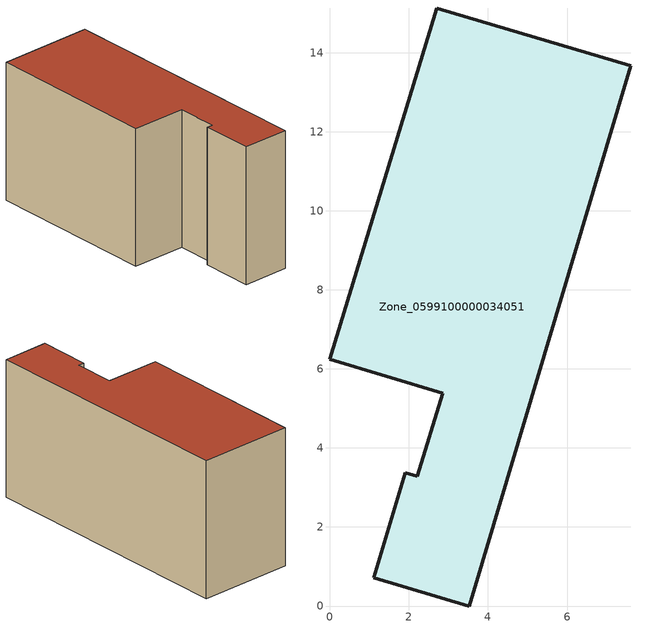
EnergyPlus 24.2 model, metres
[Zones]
Zone_0599100000034051
 floor ground (C_G): 7.61,13.67 3.53,0 1.11,0.72 1.91,3.37 2.21,3.28 2.85,5.38 0,6.24 2.71,15.13 z0
 wall outside (C_F): 3.53,0 7.61,13.67 2.71,15.13 0,6.24 2.85,5.38 2.21,3.28 1.91,3.37 1.11,0.72 3.53,0 z0:7.44
 roof outside (C_R): 1.11,0.72 3.53,0 7.61,13.67 2.71,15.13 0,6.24 2.85,5.38 2.21,3.28 1.91,3.37 z7.44
[BUILDING]
Pand.0599100000034051: North Axis=0; Terrain=City; Loads Convergence Tolerance Value=0.04; Temperature Convergence Tolerance Value=0.4; Solar Distribution=FullExterior; Maximum Number of Warmup Days=25; Minimum Number of Warmup Days=1
[Site:Location]
Rotterdam.The.Hague.AP_ZH_NLD Design_Conditions: Latitude=51.96; Longitude=4.45; Time Zone=1; Elevation=-4.5
[SITE:GROUNDTEMPERATURE:BUILDINGSURFACE]
18, 18, 18, 18, 18, 18, 18, 18, 18, 18, 18, 18
[MATERIAL] Thermal Absorptance=0.9; Solar Absorptance=0.7; Visible Absorptance=0.7
Name | Roughness | Thickness | Conductivity | Density | Specific Heat
G.TI.1975-1991 | MediumSmooth | 0.15 | 0.288461 | 540 | 1210
F.TI.1975-1991 | Rough | 0.3 | 0.230769 | 1920 | 840
R.TI.1975-1991 | MediumRough | 0.2 | 0.153846 | 1500 | 1000
[CONSTRUCTION]
C_G: G.TI.1975-1991
C_F: F.TI.1975-1991
C_R: R.TI.1975-1991
[ZONE]
Zone_0599100000034051: Type=1; Multiplier=1; Ceiling Height=Autocalculate; Volume=Autocalculate; Floor Area=autocalculate; Part of Total Floor Area=Yes
[ZONEINFILTRATION:DESIGNFLOWRATE]
Infil_Zone_0599100000034051: Zone or ZoneList or Space or SpaceList=Zone_0599100000034051; Schedule=AlwaysOn; Design Flow Rate Calculation Method=Flow/Area; Flow Rate per Floor Area=0.003; Constant Term Coefficient=1; Temperature Term Coefficient=0; Velocity Term Coefficient=0; Velocity Squared Term Coefficient=0
[HVACTEMPLATE:ZONE:IDEALLOADSAIRSYSTEM]
Zone_0599100000034051: Maximum Heating Supply Air Temperature=50; Minimum Cooling Supply Air Temperature=13; Maximum Heating Supply Air Humidity Ratio=0.0156; Minimum Cooling Supply Air Humidity Ratio=0.0077; Heating Limit=NoLimit; Cooling Limit=NoLimit; Dehumidification Control Type=ConstantSensibleHeatRatio; Cooling Sensible Heat Ratio=0.7; Dehumidification Setpoint=60; Humidification Control Type=None; Humidification Setpoint=30; Outdoor Air Method=None; Outdoor Air Flow Rate per Person=0.00944; Outdoor Air Flow Rate per Zone Floor Area=0; Outdoor Air Flow Rate per Zone=0; Demand Controlled Ventilation Type=None; Outdoor Air Economizer Type=NoEconomizer; Heat Recovery Type=None; Sensible Heat Recovery Effectiveness=0.7; Latent Heat Recovery Effectiveness=0.65
[ZONECONTROL:THERMOSTAT]
ThermostatControl_Zone_0599100000034051: Zone or ZoneList=Zone_0599100000034051; Control Type Schedule=DualSetpointControlType; Control 1=Thermostat_Zone_0599100000034051; Temperature Difference Between Cutout And Setpoint=0
[THERMOSTATSETPOINT:DUALSETPOINT]
Thermostat_Zone_0599100000034051: Heating Setpoint Temperature Schedule=HeatingSetpoint_Zone_0599100000034051; Cooling Setpoint Temperature Schedule=CoolingSetpoint_Zone_0599100000034051
[SCHEDULE:COMPACT]
HeatingSetpoint_Zone_0599100000034051: Through: 12/31, For: AllDays, Until: 24:00, 21
CoolingSetpoint_Zone_0599100000034051: Through: 12/31, For: AllDays, Until: 24:00, 24
DualSetpointControlType: Through: 12/31, For: AllDays, Until: 24:00, 4
AlwaysOn: Through: 12/31, For: AllDays, Until: 24:00, 1
